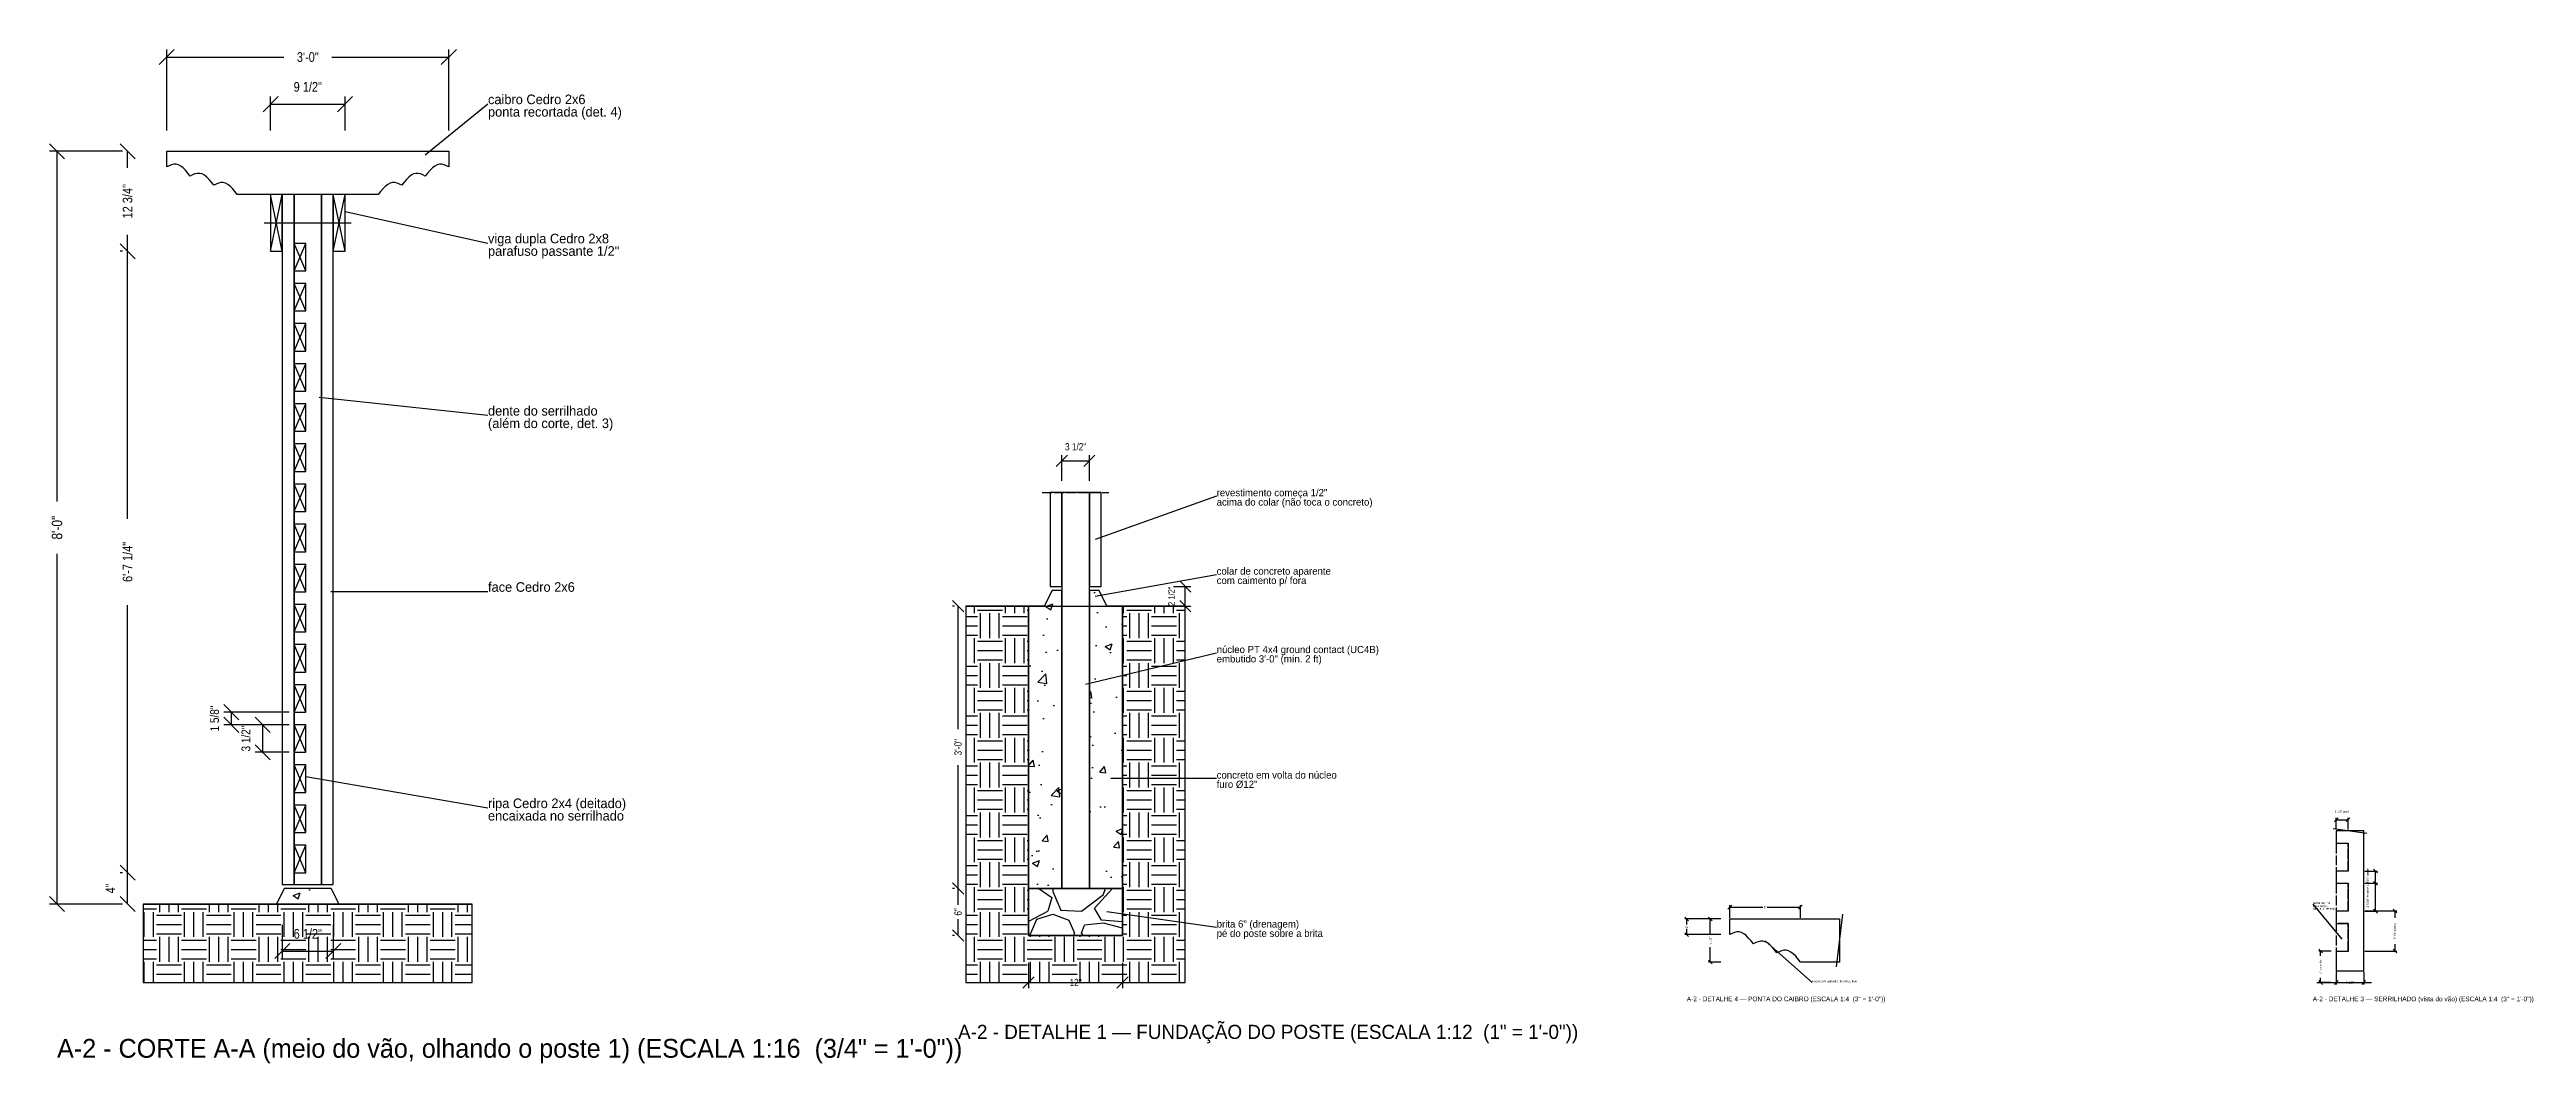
# Model space of a CAD drawing. Header units: inches. Extents: x -2 to 879, y -555 to 194.
# Drawn here: x -1 to 315.2, y -321.3 to -192 of the extents above; entities that cross this region are included whole.
import ezdxf

# ---------------------------------------------------------------- set-up
doc = ezdxf.new("R2010")
doc.units = ezdxf.units.IN
doc.linetypes.add('DASHED', pattern=[1.524, 1.27, -0.254])
for name, color, linetype in [('BRITA', 8, 'Continuous'), ('CONCRETO', 8, 'Continuous'), ('CONTORNO', 7, 'Continuous'), ('CORTE', 8, 'Continuous'), ('COTA', 1, 'Continuous'), ('MADEIRA_CEDRO', 30, 'Continuous'), ('MADEIRA_PT', 52, 'Continuous'), ('SOLO', 34, 'Continuous'), ('TEXTO', 7, 'Continuous'), ('TITULO', 7, 'Continuous')]:
    doc.layers.add(name, color=color, linetype=linetype)
doc.styles.add('OpenSansCondensed-Light', font='OpenSansCondensed-Light.ttf')
doc.dimstyles.get("Standard").update_dxf_attribs({"dimtxt": 2.5, "dimasz": 2.5, "dimexe": 1.25, "dimexo": 0.625, "dimtad": 1, "dimcen": 2.5, "dimazin": 3, "dimtfac": 1, "dimtmove": 0, "dimatfit": 3})

# ---------------------------------------------------------------- blocks, each defined once
blk = doc.blocks.new('_OBLIQUE')
at = {"color": 0, "linetype": 'BYBLOCK'}
blk.add_line((-0.5, -0.5), (0.5, 0.5), dxfattribs=at)
blk = doc.blocks.new('*D23')
for p, q in [((8.36, -297), (8.04, -297)), ((9, -301), (9, -297)), ((8.36, -301), (8.04, -301))]:
    blk.add_line(p, q)
at = {"layer": 'Defpoints'}
for p in [(9, -297), (9, -301), (9, -301)]:
    blk.add_point(p, dxfattribs=at)
at = {"layer": 'COTA', "xscale": 1.92, "yscale": 1.92, "rotation": 90}
for p in [(9, -297), (9, -301)]:
    blk.add_blockref('_OBLIQUE', p, dxfattribs=at)
at = {"layer": 'COTA', "insert": (6.8, -299), "char_height": 1.222, "attachment_point": 5, "rotation": 90, "style": 'OpenSansCondensed-Light'}
blk.add_mtext('4"', dxfattribs=at)
blk = doc.blocks.new('*D24')
for p, q in [((8.36, -217.75), (8.04, -217.75)), ((9, -251.875), (9, -217.75)), ((9, -297), (9, -262.875)), ((8.36, -297), (8.04, -297))]:
    blk.add_line(p, q)
at = {"layer": 'Defpoints'}
for p in [(9, -217.75), (9, -297), (9, -297)]:
    blk.add_point(p, dxfattribs=at)
at = {"layer": 'COTA', "xscale": 1.92, "yscale": 1.92, "rotation": 90}
for p in [(9, -217.75), (9, -297)]:
    blk.add_blockref('_OBLIQUE', p, dxfattribs=at)
at = {"layer": 'COTA', "insert": (9, -257.375), "char_height": 1.2222, "attachment_point": 5, "rotation": 90, "style": 'OpenSansCondensed-Light'}
blk.add_mtext('6\'-7 1/4"', dxfattribs=at)
blk = doc.blocks.new('*D25')
for p, q in [((8.36, -205), (8.04, -205)), ((9, -207.1), (9, -205)), ((8.36, -217.75), (8.04, -217.75)), ((9, -217.75), (9, -215.65))]:
    blk.add_line(p, q)
at = {"layer": 'Defpoints'}
for p in [(9, -205), (9, -217.75), (9, -217.75)]:
    blk.add_point(p, dxfattribs=at)
at = {"layer": 'COTA', "xscale": 1.92, "yscale": 1.92, "rotation": 90}
for p in [(9, -205), (9, -217.75)]:
    blk.add_blockref('_OBLIQUE', p, dxfattribs=at)
at = {"layer": 'COTA', "insert": (9, -211.38), "char_height": 1.222, "attachment_point": 5, "rotation": 90, "style": 'OpenSansCondensed-Light'}
blk.add_mtext('12 3/4"', dxfattribs=at)
blk = doc.blocks.new('*D26')
for p, q in [((8.36, -205), (-0.96, -205)), ((0, -249.67), (0, -205)), ((0, -301), (0, -256.33)), ((8.36, -301), (-0.96, -301))]:
    blk.add_line(p, q)
at = {"layer": 'Defpoints'}
for p in [(9, -205), (0, -301), (9, -301)]:
    blk.add_point(p, dxfattribs=at)
at = {"layer": 'COTA', "xscale": 1.92, "yscale": 1.92, "rotation": 90}
for p in [(0, -205), (0, -301)]:
    blk.add_blockref('_OBLIQUE', p, dxfattribs=at)
at = {"layer": 'COTA', "insert": (0, -253), "char_height": 1.333, "attachment_point": 5, "rotation": 90, "style": 'OpenSansCondensed-Light'}
blk.add_mtext('8\'-0"', dxfattribs=at)
blk = doc.blocks.new('*D29')
for p, q in [((27.25, -202.36), (27.25, -198.04)), ((27.25, -199), (36.75, -199)), ((36.75, -202.36), (36.75, -198.04))]:
    blk.add_line(p, q)
at = {"layer": 'Defpoints'}
for p in [(27.25, -199), (27.25, -203), (36.75, -203)]:
    blk.add_point(p, dxfattribs=at)
at = {"layer": 'COTA', "xscale": 1.92, "yscale": 1.92}
for p in [(27.25, -199), (36.75, -199)]:
    blk.add_blockref('_OBLIQUE', p, dxfattribs=at)
at = {"layer": 'COTA', "insert": (32, -196.8), "char_height": 1.222, "attachment_point": 5, "style": 'OpenSansCondensed-Light'}
blk.add_mtext('9 1/2"', dxfattribs=at)
blk = doc.blocks.new('*D30')
for p, q in [((14, -202.36), (14, -192.04)), ((50, -202.36), (50, -192.04)), ((14, -193), (28.94, -193)), ((35.06, -193), (50, -193))]:
    blk.add_line(p, q)
at = {"layer": 'Defpoints'}
for p in [(14, -193), (14, -203), (50, -203)]:
    blk.add_point(p, dxfattribs=at)
at = {"layer": 'COTA', "xscale": 1.92, "yscale": 1.92}
for p in [(14, -193), (50, -193)]:
    blk.add_blockref('_OBLIQUE', p, dxfattribs=at)
at = {"layer": 'COTA', "insert": (32, -193), "char_height": 1.222, "attachment_point": 5, "style": 'OpenSansCondensed-Light'}
blk.add_mtext('3\'-0"', dxfattribs=at)
blk = doc.blocks.new('*D32')
for p, q in [((124, -308.48), (124, -311.72)), ((136, -308.48), (136, -311.72)), ((124, -311), (128.625, -311)), ((131.375, -311), (136, -311))]:
    blk.add_line(p, q)
at = {"layer": 'Defpoints'}
for p in [(124, -308), (136, -308), (124, -311)]:
    blk.add_point(p, dxfattribs=at)
at = {"layer": 'COTA', "xscale": 1.44, "yscale": 1.44}
for p in [(124, -311), (136, -311)]:
    blk.add_blockref('_OBLIQUE', p, dxfattribs=at)
at = {"layer": 'COTA', "insert": (130, -311), "char_height": 0.9167, "attachment_point": 5, "style": 'OpenSansCondensed-Light'}
blk.add_mtext('12"', dxfattribs=at)
blk = doc.blocks.new('*D33')
for p, q in [((114.52, -299), (114.28, -299)), ((115, -301.08), (115, -299)), ((115, -305), (115, -302.92)), ((114.52, -305), (114.28, -305))]:
    blk.add_line(p, q)
at = {"layer": 'Defpoints'}
for p in [(115, -299), (115, -305), (115, -305)]:
    blk.add_point(p, dxfattribs=at)
at = {"layer": 'COTA', "xscale": 1.44, "yscale": 1.44, "rotation": 90}
for p in [(115, -299), (115, -305)]:
    blk.add_blockref('_OBLIQUE', p, dxfattribs=at)
at = {"layer": 'COTA', "insert": (115, -302), "char_height": 0.917, "attachment_point": 5, "rotation": 90, "style": 'OpenSansCondensed-Light'}
blk.add_mtext('6"', dxfattribs=at)
blk = doc.blocks.new('*D34')
for p, q in [((114.52, -263), (114.28, -263)), ((115, -278.71), (115, -263)), ((115, -299), (115, -283.29)), ((114.52, -299), (114.28, -299))]:
    blk.add_line(p, q)
at = {"layer": 'Defpoints'}
for p in [(115, -263), (115, -299), (115, -299)]:
    blk.add_point(p, dxfattribs=at)
at = {"layer": 'COTA', "xscale": 1.44, "yscale": 1.44, "rotation": 90}
for p in [(115, -263), (115, -299)]:
    blk.add_blockref('_OBLIQUE', p, dxfattribs=at)
at = {"layer": 'COTA', "insert": (115, -281), "char_height": 0.917, "attachment_point": 5, "rotation": 90, "style": 'OpenSansCondensed-Light'}
blk.add_mtext('3\'-0"', dxfattribs=at)
blk = doc.blocks.new('*D37')
for p, q in [((213.5, -302.74), (213.5, -301.16)), ((213.5, -301.4), (217.72, -301.4)), ((218.28, -301.4), (222.5, -301.4)), ((222.5, -302.74), (222.5, -301.16))]:
    blk.add_line(p, q)
at = {"layer": 'Defpoints'}
for p in [(213.5, -301.4), (213.5, -302.9), (222.5, -302.9)]:
    blk.add_point(p, dxfattribs=at)
at = {"layer": 'COTA', "xscale": 0.48, "yscale": 0.48}
for p in [(213.5, -301.4), (222.5, -301.4)]:
    blk.add_blockref('_OBLIQUE', p, dxfattribs=at)
at = {"layer": 'COTA', "insert": (218, -301.4), "char_height": 0.278, "attachment_point": 5, "style": 'OpenSansCondensed-Light'}
blk.add_mtext('9"', dxfattribs=at)
blk = doc.blocks.new('*D38')
for p, q in [((212.34, -302.9), (210.76, -302.9)), ((211, -304.82), (211, -302.9)), ((211, -308.4), (211, -306.48)), ((212.34, -308.4), (210.76, -308.4))]:
    blk.add_line(p, q)
at = {"layer": 'Defpoints'}
for p in [(212.5, -302.9), (211, -308.4), (212.5, -308.4)]:
    blk.add_point(p, dxfattribs=at)
at = {"layer": 'COTA', "xscale": 0.48, "yscale": 0.48, "rotation": 90}
for p in [(211, -302.9), (211, -308.4)]:
    blk.add_blockref('_OBLIQUE', p, dxfattribs=at)
at = {"layer": 'COTA', "insert": (211, -305.65), "char_height": 0.278, "attachment_point": 5, "rotation": 90, "style": 'OpenSansCondensed-Light'}
blk.add_mtext('5 1/2"', dxfattribs=at)
blk = doc.blocks.new('*D39')
for p, q in [((212.34, -302.9), (207.76, -302.9)), ((208, -303.62), (208, -302.9)), ((212.34, -304.9), (207.76, -304.9)), ((208, -304.9), (208, -304.18))]:
    blk.add_line(p, q)
at = {"layer": 'Defpoints'}
for p in [(212.5, -302.9), (208, -304.9), (212.5, -304.9)]:
    blk.add_point(p, dxfattribs=at)
at = {"layer": 'COTA', "xscale": 0.48, "yscale": 0.48, "rotation": 90}
for p in [(208, -302.9), (208, -304.9)]:
    blk.add_blockref('_OBLIQUE', p, dxfattribs=at)
at = {"layer": 'COTA', "insert": (208, -303.9), "char_height": 0.278, "attachment_point": 5, "rotation": 90, "style": 'OpenSansCondensed-Light'}
blk.add_mtext('2"', dxfattribs=at)
blk = doc.blocks.new('*D40')
for p, q in [((290.9, -309.66), (290.9, -311.24)), ((294.4, -309.66), (294.4, -311.24)), ((290.9, -311), (291.82, -311)), ((293.48, -311), (294.4, -311))]:
    blk.add_line(p, q)
at = {"layer": 'Defpoints'}
for p in [(290.9, -309.5), (294.4, -309.5), (290.9, -311)]:
    blk.add_point(p, dxfattribs=at)
at = {"layer": 'COTA', "xscale": 0.48, "yscale": 0.48}
for p in [(290.9, -311), (294.4, -311)]:
    blk.add_blockref('_OBLIQUE', p, dxfattribs=at)
at = {"layer": 'COTA', "insert": (292.65, -311), "char_height": 0.278, "attachment_point": 5, "style": 'OpenSansCondensed-Light'}
blk.add_mtext('3 1/2"', dxfattribs=at)
blk = doc.blocks.new('*D44')
for p, q in [((294.56, -301.88), (298.64, -301.88)), ((298.4, -302.77), (298.4, -301.88)), ((298.4, -307), (298.4, -306.11)), ((294.56, -307), (298.64, -307))]:
    blk.add_line(p, q)
at = {"layer": 'Defpoints'}
for p in [(294.4, -301.88), (294.4, -307), (298.4, -307)]:
    blk.add_point(p, dxfattribs=at)
at = {"layer": 'COTA', "xscale": 0.48, "yscale": 0.48, "rotation": 90}
for p in [(298.4, -301.88), (298.4, -307)]:
    blk.add_blockref('_OBLIQUE', p, dxfattribs=at)
at = {"layer": 'COTA', "insert": (298.4, -304.44), "char_height": 0.2778, "attachment_point": 5, "rotation": 90, "style": 'OpenSansCondensed-Light'}
blk.add_mtext('5 1/8" passo', dxfattribs=at)
blk = doc.blocks.new('*D45')
for p, q in [((290.24, -307), (288.66, -307)), ((288.9, -307.61), (288.9, -307)), ((290.24, -311), (288.66, -311)), ((288.9, -311), (288.9, -310.39))]:
    blk.add_line(p, q)
at = {"layer": 'Defpoints'}
for p in [(290.4, -307), (288.9, -311), (290.4, -311)]:
    blk.add_point(p, dxfattribs=at)
at = {"layer": 'COTA', "xscale": 0.48, "yscale": 0.48, "rotation": 90}
for p in [(288.9, -307), (288.9, -311)]:
    blk.add_blockref('_OBLIQUE', p, dxfattribs=at)
at = {"layer": 'COTA', "insert": (288.9, -309), "char_height": 0.278, "attachment_point": 5, "rotation": 90, "style": 'OpenSansCondensed-Light'}
blk.add_mtext('4" do chão', dxfattribs=at)

msp = doc.modelspace()

# ---------------------------------------------------------------- hatches: boundary and pattern name
at = {"layer": 'BRITA'}
h = msp.add_hatch(dxfattribs=at)
h.set_pattern_fill('GRAVEL', scale=0.5)
h.paths.add_polyline_path([(124, -305), (136, -305), (136, -299), (124, -299)])
at = {"layer": 'CONCRETO'}
h = msp.add_hatch(dxfattribs=at)
h.set_pattern_fill('AR-CONC', scale=0.05)
h.paths.add_polyline_path([(124, -299), (128.25, -299), (128.25, -261), (127, -261), (126, -263), (124, -263)])
h = msp.add_hatch(dxfattribs=at)
h.set_pattern_fill('AR-CONC', scale=0.05)
h.paths.add_polyline_path([(131.75, -299), (136, -299), (136, -263), (134, -263), (133, -261), (131.75, -261)])
h = msp.add_hatch(dxfattribs=at)
h.set_pattern_fill('AR-CONC', scale=0.05)
h.paths.add_polyline_path([(28, -301), (36, -301), (35, -299), (29, -299)])
at = {"layer": 'SOLO'}
h = msp.add_hatch(dxfattribs=at)
h.set_pattern_fill('EARTH', scale=0.5)
h.paths.add_polyline_path([(116, -311), (144, -311), (144, -263), (136, -263), (136, -305), (124, -305), (124, -263), (116, -263)])
h = msp.add_hatch(dxfattribs=at)
h.set_pattern_fill('EARTH', scale=0.5)
h.paths.add_polyline_path([(11, -311), (53, -311), (53, -301), (11, -301)])

# ---------------------------------------------------------------- linework, layer by layer
at = {"layer": 'BRITA'}
msp.add_lwpolyline([(124, -305), (136, -305), (136, -299), (124, -299)], close=True, dxfattribs=at)
at = {"layer": 'CONCRETO'}
for points in [[(124, -299), (128.25, -299), (128.25, -261), (127, -261), (126, -263), (124, -263)], [(131.75, -299), (136, -299), (136, -263), (134, -263), (133, -261), (131.75, -261)], [(28, -301), (36, -301), (35, -299), (29, -299)]]:
    msp.add_lwpolyline(points, close=True, dxfattribs=at)
at = {"layer": 'CONTORNO'}
for points in [[(26.45, -214.125), (37.55, -214.125)], [(116, -263), (144, -263)], [(290.5, -291.35), (294.8, -291.95)], [(11, -301), (53, -301)], [(227.1, -309), (227.9, -302.3)], [(288.4, -311), (295.4, -311)]]:
    msp.add_lwpolyline(points, dxfattribs=at)
at = {"layer": 'CONTORNO', "linetype": 'DASHED'}
msp.add_lwpolyline([(125.75, -248.5), (134.25, -248.5)], dxfattribs=at)
for points in [[(290.9, -296.767), (292.4, -296.767), (292.4, -293.267), (290.9, -293.267)], [(290.9, -301.883), (292.4, -301.883), (292.4, -298.383), (290.9, -298.383)], [(290.9, -307), (292.4, -307), (292.4, -303.5), (290.9, -303.5)]]:
    msp.add_lwpolyline(points, close=True, dxfattribs=at)
at = {"layer": 'CORTE'}
for points in [[(27.25, -217.75), (28.75, -210.5)], [(28.75, -217.75), (27.25, -210.5)], [(35.25, -217.75), (36.75, -210.5)], [(36.75, -217.75), (35.25, -210.5)], [(30.25, -220.25), (31.75, -216.75)], [(31.75, -220.25), (30.25, -216.75)], [(30.25, -225.367), (31.75, -221.867)], [(31.75, -225.367), (30.25, -221.867)], [(30.25, -230.483), (31.75, -226.983)], [(31.75, -230.483), (30.25, -226.983)], [(30.25, -235.6), (31.75, -232.1)], [(31.75, -235.6), (30.25, -232.1)], [(30.25, -240.717), (31.75, -237.217)], [(31.75, -240.717), (30.25, -237.217)], [(30.25, -245.833), (31.75, -242.333)], [(31.75, -245.833), (30.25, -242.333)], [(30.25, -250.95), (31.75, -247.45)], [(31.75, -250.95), (30.25, -247.45)], [(30.25, -256.067), (31.75, -252.567)], [(31.75, -256.067), (30.25, -252.567)], [(30.25, -261.183), (31.75, -257.683)], [(31.75, -261.183), (30.25, -257.683)], [(30.25, -266.3), (31.75, -262.8)], [(31.75, -266.3), (30.25, -262.8)], [(30.25, -271.417), (31.75, -267.917)], [(31.75, -271.417), (30.25, -267.917)], [(30.25, -276.533), (31.75, -273.033)], [(31.75, -276.533), (30.25, -273.033)], [(30.25, -281.65), (31.75, -278.15)], [(31.75, -281.65), (30.25, -278.15)], [(30.25, -286.767), (31.75, -283.267)], [(31.75, -286.767), (30.25, -283.267)], [(30.25, -291.883), (31.75, -288.383)], [(31.75, -291.883), (30.25, -288.383)], [(30.25, -297), (31.75, -293.5)], [(31.75, -297), (30.25, -293.5)]]:
    msp.add_lwpolyline(points, dxfattribs=at)
at = {"layer": 'COTA'}
for p, q in [((55, -199), (47, -205.5)), ((55, -216.75), (36.75, -212.75)), ((55, -238.717), (33.45, -236.408)), ((148, -249), (132.5, -254.5)), ((148, -259), (132.5, -261.8)), ((55, -261.183), (34.95, -261.183)), ((148, -269), (131.25, -273)), ((55, -288.767), (31.75, -284.767)), ((148, -285), (134.5, -285)), ((148, -304), (134, -302)), ((287.9, -301), (291.6, -305.5)), ((224, -311), (218, -305.7))]:
    msp.add_line(p, q, dxfattribs=at)
at = {"layer": 'MADEIRA_CEDRO'}
for points in [[(14, -205), (50, -205), (50, -207), (49.7, -206.854), (49.4, -206.734), (49.1, -206.662), (48.8, -206.658), (48.5, -206.733), (48.2, -206.892), (47.9, -207.129), (47.6, -207.434), (47.3, -207.787), (47, -208.167), (46.7, -208.021), (46.4, -207.9), (46.1, -207.829), (45.8, -207.825), (45.5, -207.9), (45.2, -208.058), (44.9, -208.296), (44.6, -208.6), (44.3, -208.954), (44, -209.333), (43.7, -209.187), (43.4, -209.067), (43.1, -208.996), (42.8, -208.992), (42.5, -209.067), (42.2, -209.225), (41.9, -209.462), (41.6, -209.767), (41.3, -210.121), (41, -210.5), (23, -210.5), (22.7, -210.121), (22.4, -209.767), (22.1, -209.462), (21.8, -209.225), (21.5, -209.067), (21.2, -208.992), (20.9, -208.996), (20.6, -209.067), (20.3, -209.187), (20, -209.333), (19.7, -208.954), (19.4, -208.6), (19.1, -208.296), (18.8, -208.058), (18.5, -207.9), (18.2, -207.825), (17.9, -207.829), (17.6, -207.9), (17.3, -208.021), (17, -208.167), (16.7, -207.787), (16.4, -207.434), (16.1, -207.129), (15.8, -206.892), (15.5, -206.733), (15.2, -206.658), (14.9, -206.662), (14.6, -206.734), (14.3, -206.854), (14, -207)], [(27.25, -217.75), (28.75, -217.75), (28.75, -210.5), (27.25, -210.5)], [(28.75, -298.5), (30.25, -298.5), (30.25, -210.5), (28.75, -210.5)], [(30.25, -298.5), (33.75, -298.5), (33.75, -210.5), (30.25, -210.5)], [(33.75, -298.5), (35.25, -298.5), (35.25, -210.5), (33.75, -210.5)], [(35.25, -217.75), (36.75, -217.75), (36.75, -210.5), (35.25, -210.5)], [(30.25, -220.25), (31.75, -220.25), (31.75, -216.75), (30.25, -216.75)], [(30.25, -225.367), (31.75, -225.367), (31.75, -221.867), (30.25, -221.867)], [(30.25, -230.483), (31.75, -230.483), (31.75, -226.983), (30.25, -226.983)], [(30.25, -235.6), (31.75, -235.6), (31.75, -232.1), (30.25, -232.1)], [(30.25, -240.717), (31.75, -240.717), (31.75, -237.217), (30.25, -237.217)], [(30.25, -245.833), (31.75, -245.833), (31.75, -242.333), (30.25, -242.333)], [(30.25, -250.95), (31.75, -250.95), (31.75, -247.45), (30.25, -247.45)], [(126.75, -260.5), (128.25, -260.5), (128.25, -248.5), (126.75, -248.5)], [(131.75, -260.5), (133.25, -260.5), (133.25, -248.5), (131.75, -248.5)], [(30.25, -256.067), (31.75, -256.067), (31.75, -252.567), (30.25, -252.567)], [(30.25, -261.183), (31.75, -261.183), (31.75, -257.683), (30.25, -257.683)], [(30.25, -266.3), (31.75, -266.3), (31.75, -262.8), (30.25, -262.8)], [(30.25, -271.417), (31.75, -271.417), (31.75, -267.917), (30.25, -267.917)], [(30.25, -276.533), (31.75, -276.533), (31.75, -273.033), (30.25, -273.033)], [(30.25, -281.65), (31.75, -281.65), (31.75, -278.15), (30.25, -278.15)], [(30.25, -286.767), (31.75, -286.767), (31.75, -283.267), (30.25, -283.267)], [(30.25, -291.883), (31.75, -291.883), (31.75, -288.383), (30.25, -288.383)], [(30.25, -297), (31.75, -297), (31.75, -293.5), (30.25, -293.5)], [(294.4, -309.5), (294.4, -291.65), (290.9, -291.65), (290.9, -293.235), (292.4, -293.235), (292.4, -296.798), (290.9, -296.798), (290.9, -298.352), (292.4, -298.352), (292.4, -301.915), (290.9, -301.915), (290.9, -303.469), (292.4, -303.469), (292.4, -307.031), (290.9, -307.031), (290.9, -309.5)], [(213.5, -302.9), (227.5, -302.9), (227.5, -308.4), (222.5, -308.4), (222.2, -308.021), (221.9, -307.667), (221.6, -307.362), (221.3, -307.125), (221, -306.967), (220.7, -306.892), (220.4, -306.896), (220.1, -306.967), (219.8, -307.087), (219.5, -307.233), (219.2, -306.854), (218.9, -306.5), (218.6, -306.196), (218.3, -305.958), (218, -305.8), (217.7, -305.725), (217.4, -305.729), (217.1, -305.8), (216.8, -305.921), (216.5, -306.067), (216.2, -305.687), (215.9, -305.334), (215.6, -305.029), (215.3, -304.792), (215, -304.633), (214.7, -304.558), (214.4, -304.562), (214.1, -304.634), (213.8, -304.754), (213.5, -304.9)]]:
    msp.add_lwpolyline(points, close=True, dxfattribs=at)
at = {"layer": 'MADEIRA_PT'}
msp.add_lwpolyline([(128.25, -299), (131.75, -299), (131.75, -248.5), (128.25, -248.5)], close=True, dxfattribs=at)
at = {"layer": 'SOLO'}
for points in [[(116, -311), (144, -311), (144, -263), (136, -263), (136, -305), (124, -305), (124, -263), (116, -263)], [(11, -311), (53, -311), (53, -301), (11, -301)]]:
    msp.add_lwpolyline(points, close=True, dxfattribs=at)

# ---------------------------------------------------------------- texts
at = {"layer": 'TEXTO'}
for s, height, p in [('caibro Cedro 2x6', 1.22222, (55, -199)), ('ponta recortada (det. 4)', 1.22222, (55, -200.589)), ('viga dupla Cedro 2x8', 1.22222, (55, -216.75)), ('parafuso passante 1/2"', 1.22222, (55, -218.339)), ('dente do serrilhado', 1.22222, (55, -238.717)), ('(além do corte, det. 3)', 1.22222, (55, -240.306)), ('acima do colar (não toca o concreto)', 0.91667, (148, -250.192)), ('revestimento começa 1/2"', 0.91667, (148, -249)), ('colar de concreto aparente', 0.91667, (148, -259)), ('com caimento p/ fora', 0.91667, (148, -260.192)), ('face Cedro 2x6', 1.22222, (55, -261.183)), ('núcleo PT 4x4 ground contact (UC4B)', 0.91667, (148, -269)), ('embutido 3\'-0" (mín. 2 ft)', 0.91667, (148, -270.192)), ('concreto em volta do núcleo', 0.91667, (148, -285)), ('ripa Cedro 2x4 (deitado)', 1.22222, (55, -288.767)), ('furo Ø12"', 0.9167, (148, -286.192)), ('encaixada no serrilhado', 1.22222, (55, -290.356)), ('brita 6" (drenagem)', 0.91667, (148, -304)), ('encaixada', 0.2778, (287.9, -301.361)), ('(tábua 1" de esp.)', 0.27778, (287.9, -301.722)), ('ponta da ripa', 0.27778, (287.9, -301)), ('pé do poste sobre a brita', 0.91667, (148, -305.192)), ('traçar com gabarito, tico-tico, lixar', 0.27778, (224, -311))]:
    msp.add_text(s, height=height, dxfattribs=at).set_placement(p)
at = {"layer": 'TITULO'}
for s, height, p in [('A-2 - DETALHE 4 — PONTA DO CAIBRO (ESCALA 1:4  (3" = 1\'-0"))', 0.6, (208, -313.4)), ('A-2 - DETALHE 3 — SERRILHADO (vista do vão) (ESCALA 1:4  (3" = 1\'-0"))', 0.6, (287.9, -313.4)), ('A-2 - DETALHE 1 — FUNDAÇÃO DO POSTE (ESCALA 1:12  (1" = 1\'-0"))', 1.8, (115, -318.2)), ('A-2 - CORTE A-A (meio do vão, olhando o poste 1) (ESCALA 1:16  (3/4" = 1\'-0"))', 2.4, (0, -320.6))]:
    msp.add_text(s, height=height, dxfattribs=at).set_placement(p)

# ---------------------------------------------------------------- dimensions: what is measured, and where the dimension line sits
at = {"layer": 'COTA'}
for base, p1, p2, text, override, picture, middle in [((14, -193), (14, -203), (50, -203), '3\'-0"', {"dimtxt": 1.222222, "dimasz": 1.28, "dimexe": 0.96, "dimexo": 0.64, "dimtsz": 0.96}, '*D30', (32, -193)), ((27.25, -199), (27.25, -203), (36.75, -203), '9 1/2"', {"dimtxt": 1.222222, "dimasz": 1.28, "dimexe": 0.96, "dimexo": 0.64, "dimtsz": 0.96}, '*D29', (32, -196.804)), ((213.5, -301.4), (213.5, -302.9), (222.5, -302.9), '9"', {"dimtxt": 0.277778, "dimasz": 0.32, "dimexe": 0.24, "dimexo": 0.16, "dimtsz": 0.24}, '*D37', (218, -301.4)), ((124, -311), (124, -308), (136, -308), '12"', {"dimtxt": 0.916667, "dimasz": 0.96, "dimexe": 0.72, "dimexo": 0.48, "dimtsz": 0.72}, '*D32', (130, -311)), ((290.9, -311), (290.9, -309.5), (294.4, -309.5), '3 1/2"', {"dimtxt": 0.277778, "dimasz": 0.32, "dimexe": 0.24, "dimexo": 0.16, "dimtsz": 0.24}, '*D40', (292.65, -311))]:
    dim = msp.add_linear_dim(base=base, p1=p1, p2=p2, text=text, dimstyle='Standard', override=override, dxfattribs=at)
    dim.commit()
    dim.dimension.update_dxf_attribs({"geometry": picture, "text_midpoint": middle})
for base, p1, p2, text, override, picture, middle in [((0, -301), (9, -301), (9, -205), '8\'-0"', {"dimtxt": 1.333333, "dimasz": 1.28, "dimexe": 0.96, "dimexo": 0.64, "dimtsz": 0.96}, '*D26', (0, -253)), ((9, -217.75), (9, -217.75), (9, -205), '12 3/4"', {"dimtxt": 1.222222, "dimasz": 1.28, "dimexe": 0.96, "dimexo": 0.64, "dimtsz": 0.96}, '*D25', (9, -211.375)), ((9, -297), (9, -297), (9, -217.75), '6\'-7 1/4"', {"dimtxt": 1.222222, "dimasz": 1.28, "dimexe": 0.96, "dimexo": 0.64, "dimtsz": 0.96}, '*D24', (9, -257.375)), ((115, -299), (115, -299), (115, -263), '3\'-0"', {"dimtxt": 0.916667, "dimasz": 0.96, "dimexe": 0.72, "dimexo": 0.48, "dimtsz": 0.72}, '*D34', (115, -281)), ((9, -301), (9, -301), (9, -297), '4"', {"dimtxt": 1.222222, "dimasz": 1.28, "dimexe": 0.96, "dimexo": 0.64, "dimtsz": 0.96}, '*D23', (6.804, -299)), ((115, -305), (115, -305), (115, -299), '6"', {"dimtxt": 0.916667, "dimasz": 0.96, "dimexe": 0.72, "dimexo": 0.48, "dimtsz": 0.72}, '*D33', (115, -302)), ((208, -304.9), (212.5, -304.9), (212.5, -302.9), '2"', {"dimtxt": 0.277778, "dimasz": 0.32, "dimexe": 0.24, "dimexo": 0.16, "dimtsz": 0.24}, '*D39', (208, -303.9)), ((211, -308.4), (212.5, -308.4), (212.5, -302.9), '5 1/2"', {"dimtxt": 0.277778, "dimasz": 0.32, "dimexe": 0.24, "dimexo": 0.16, "dimtsz": 0.24}, '*D38', (211, -305.65)), ((298.4, -307), (294.4, -307), (294.4, -301.883), '5 1/8" passo', {"dimtxt": 0.277778, "dimasz": 0.32, "dimexe": 0.24, "dimexo": 0.16, "dimtsz": 0.24}, '*D44', (298.4, -304.442)), ((288.9, -311), (290.4, -311), (290.4, -307), '4" do chão', {"dimtxt": 0.277778, "dimasz": 0.32, "dimexe": 0.24, "dimexo": 0.16, "dimtsz": 0.24}, '*D45', (288.9, -309))]:
    dim = msp.add_linear_dim(base=base, p1=p1, p2=p2, angle=90, text=text, dimstyle='Standard', override=override, dxfattribs=at)
    dim.commit()
    dim.dimension.update_dxf_attribs({"geometry": picture, "text_midpoint": middle})
for base, p1, p2, text, override in [((128.25, -244.5), (128.25, -247.5), (131.75, -247.5), '3 1/2"', {"dimtxt": 0.916667, "dimasz": 0.96, "dimexe": 0.72, "dimexo": 0.48, "dimtsz": 0.72}), ((290.9, -290.25), (290.9, -291.65), (292.4, -291.65), '1 1/2" prof.', {"dimtxt": 0.277778, "dimasz": 0.32, "dimexe": 0.24, "dimexo": 0.16, "dimtsz": 0.24}), ((28.75, -307), (28.75, -303), (35.25, -303), '6 1/2"', {"dimtxt": 1.222222, "dimasz": 1.28, "dimexe": 0.96, "dimexo": 0.64, "dimtsz": 0.96})]:
    msp.add_linear_dim(base=base, p1=p1, p2=p2, text=text, dimstyle='Standard', override=override, dxfattribs=at).render()
for base, p1, p2, text, override in [((144, -263), (142, -263), (142, -260.5), '2 1/2"', {"dimtxt": 0.833333, "dimasz": 0.96, "dimexe": 0.72, "dimexo": 0.48, "dimtsz": 0.72}), ((22.25, -278.15), (30.25, -278.15), (30.25, -276.533), '1 5/8"', {"dimtxt": 1.111111, "dimasz": 1.28, "dimexe": 0.96, "dimexo": 0.64, "dimtsz": 0.96}), ((26.25, -281.65), (30.25, -281.65), (30.25, -278.15), '3 1/2"', {"dimtxt": 1.111111, "dimasz": 1.28, "dimexe": 0.96, "dimexo": 0.64, "dimtsz": 0.96}), ((295.9, -298.352), (294.4, -298.352), (294.4, -296.798), '1 9/16" dente', {"dimtxt": 0.277778, "dimasz": 0.32, "dimexe": 0.24, "dimexo": 0.16, "dimtsz": 0.24}), ((295.9, -301.915), (294.4, -301.915), (294.4, -298.352), '3 9/16" encaixe', {"dimtxt": 0.277778, "dimasz": 0.32, "dimexe": 0.24, "dimexo": 0.16, "dimtsz": 0.24})]:
    msp.add_linear_dim(base=base, p1=p1, p2=p2, angle=90, text=text, dimstyle='Standard', override=override, dxfattribs=at).render()

doc.saveas('drawing.dxf')
